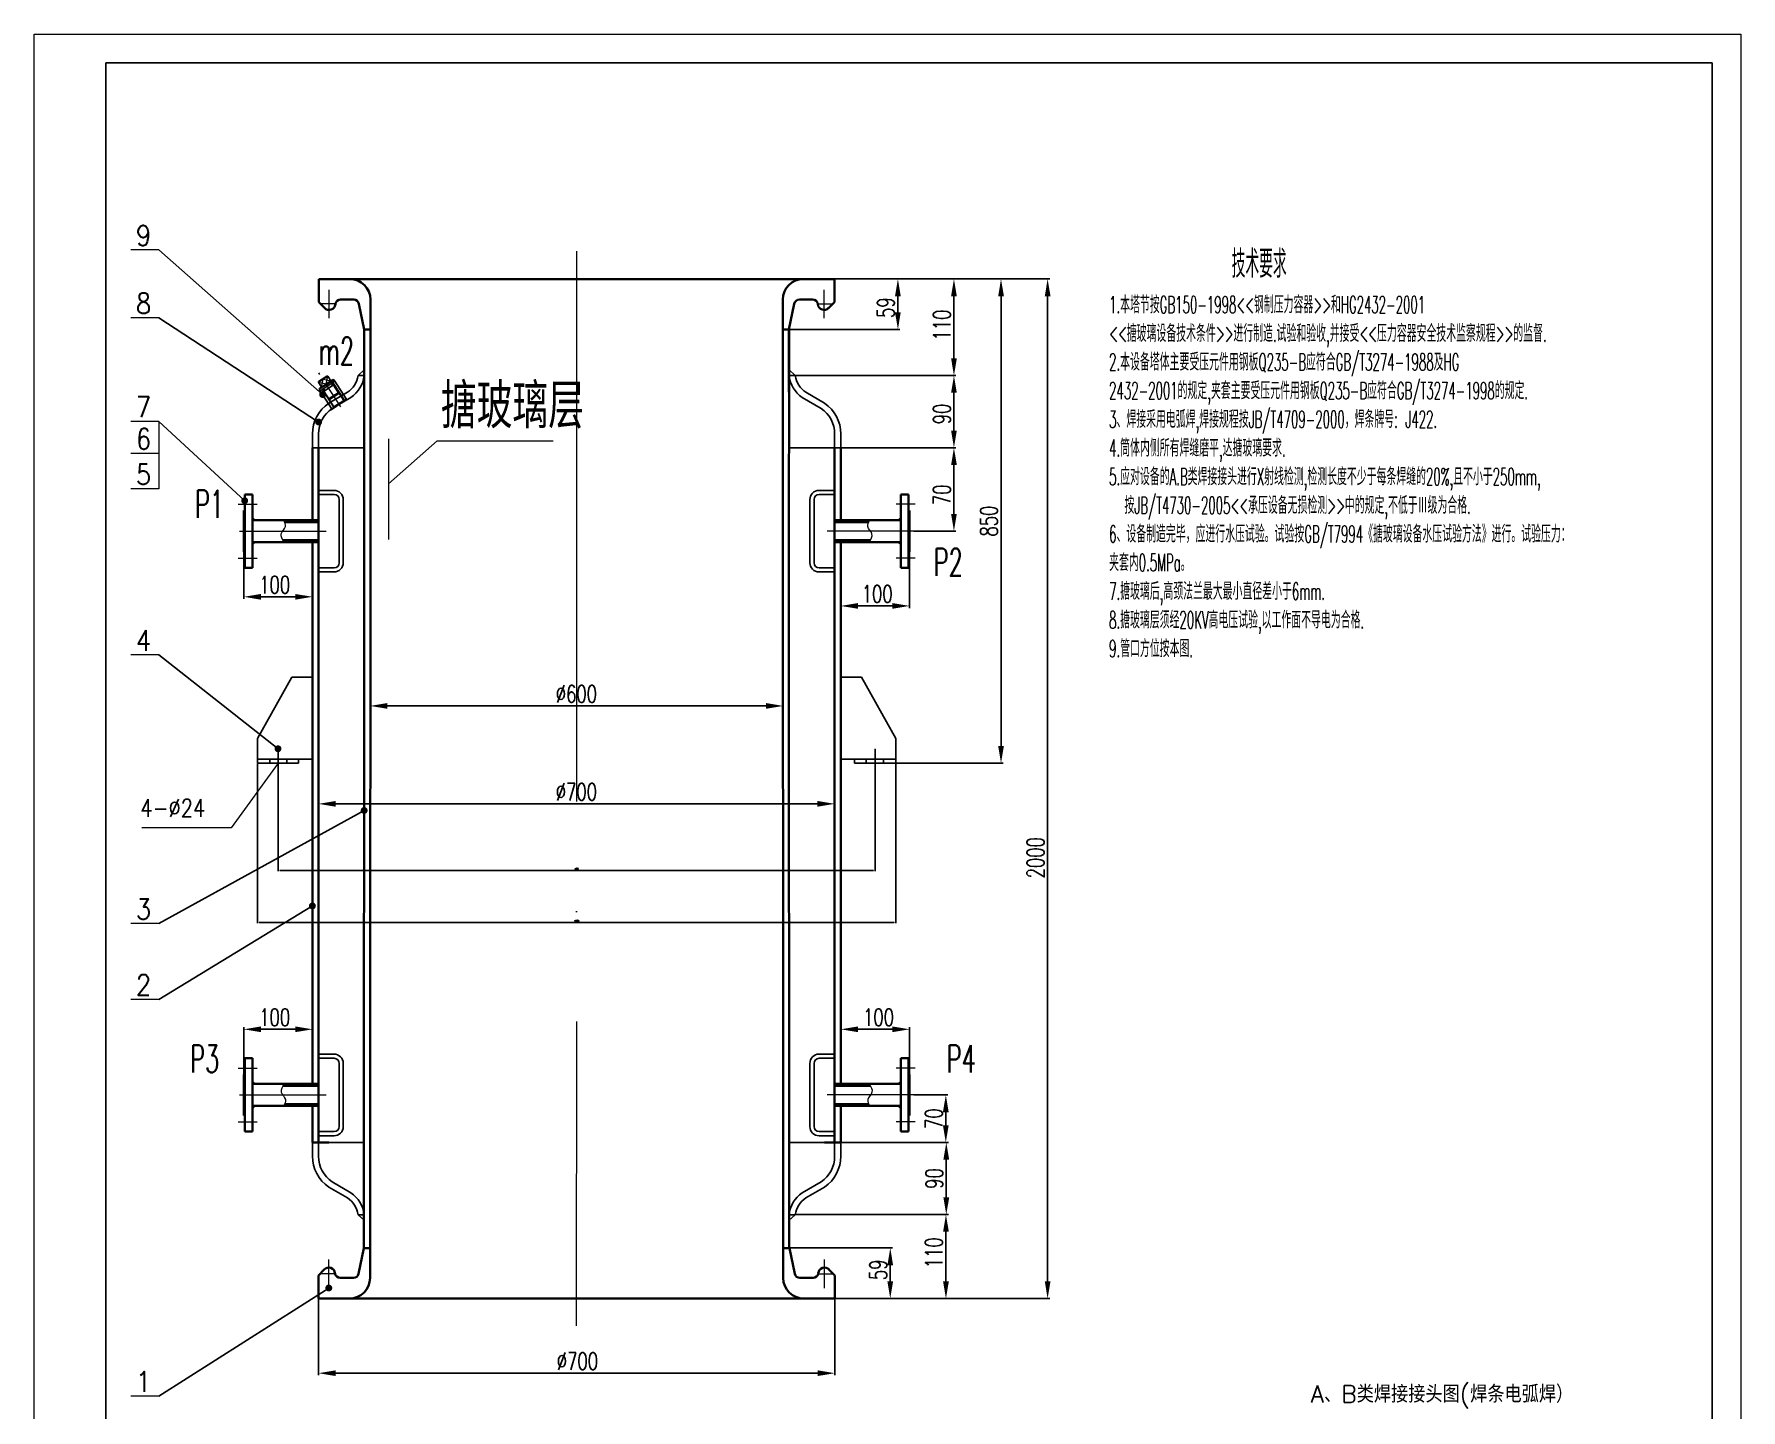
# Model space of a CAD drawing. Extents: x 11707 to 22622, y 3017 to 12806.
# Drawn here: x 12060 to 14543, y 8452 to 10452 of the extents above; entities that cross this region are included whole.
import ezdxf
from ezdxf.enums import TextEntityAlignment as Align

# ---------------------------------------------------------------- set-up
doc = ezdxf.new("R2010")
doc.units = 0
doc.header["$LTSCALE"] = 8
doc.linetypes.add('DASHDOT-S', pattern=[14, 10, -2, 0, -2])
for name, color, linetype, lineweight in [('cdr.dwg1', 4, 'Continuous', 35), ('cdr.dwg2', 2, 'Continuous', 13), ('cdr_dim', 7, 'Continuous', 13), ('cdr_dwg2', 2, 'Continuous', 9), ('cdr_dwg3', 1, 'DASHDOT-S', 13)]:
    doc.layers.add(name, color=color, linetype=linetype, lineweight=lineweight)
doc.layers.add('cdr_dwg1', color=4, linetype='Continuous')
doc.styles.add('HZ', font='txt', dxfattribs={"width": 0.5, "bigfont": 'hzfs'})
doc.styles.get("Standard").update_dxf_attribs({"font": 'txt', "width": 0.7, "bigfont": 'hztxt.shx'})
doc.dimstyles.new('ISO-25', dxfattribs={"dimtxt": 2.5, "dimasz": 2.5, "dimexe": 1.25, "dimexo": 0.625, "dimtad": 1, "dimtxsty": 'Standard', "dimcen": 2.5, "dimadec": 0, "dimazin": 0, "dimtfac": 1, "dimtmove": 0, "dimatfit": 3, "dimfxl": 1, "dimarcsym": 0})
doc.dimstyles.new('筒轴直径标注', dxfattribs={"dimtxt": 50, "dimasz": 40, "dimexe": 12.5, "dimexo": 0.625, "dimgap": 6.25, "dimtad": 1, "dimtxsty": 'HZ', "dimcen": 15, "dimadec": 0, "dimazin": 0, "dimtm": 1e-09, "dimtfac": 1, "dimtmove": 0, "dimatfit": 3, "dimfxl": 1, "dimarcsym": 0})

# ---------------------------------------------------------------- blocks, each defined once
blk = doc.blocks.new('*D320')
at = {"layer": 'cdr_dim', "color": 0, "lineweight": -2}
for p, q in [((13356.6, 8840.6), (13389.8, 8840.6)), ((13386.8, 8815.6), (13386.8, 8760.6)), ((13356.6, 8735.6), (13389.8, 8735.6))]:
    blk.add_line(p, q, dxfattribs=at)
at = {"layer": 'cdr_dim', "color": 0}
for points in [[(13382.6, 8815.6), (13391, 8815.6), (13386.8, 8840.6)], [(13382.6, 8760.6), (13391, 8760.6), (13386.8, 8735.6)]]:
    blk.add_solid(points, dxfattribs=at)
at = {"layer": 'Defpoints', "color": 0}
for p in [(13356.4, 8840.6), (13356.4, 8735.6), (13386.8, 8735.6)]:
    blk.add_point(p, dxfattribs=at)
at = {"layer": 'cdr_dim', "color": 0, "insert": (13369.3, 8788.1), "char_height": 25, "attachment_point": 5, "rotation": 90}
blk.add_mtext('90', dxfattribs=at)
blk = doc.blocks.new('*D423')
at = {"layer": 'cdr_dim', "color": 0, "lineweight": -2}
for p, q in [((13167.2, 8735.6), (13389.3, 8735.6)), ((13386.3, 8638.4), (13386.3, 8710.6)), ((13224.8, 8613.4), (13389.3, 8613.4))]:
    blk.add_line(p, q, dxfattribs=at)
at = {"layer": 'cdr_dim', "color": 0}
for points in [[(13382.1, 8710.6), (13390.5, 8710.6), (13386.3, 8735.6)], [(13382.1, 8638.4), (13390.5, 8638.4), (13386.3, 8613.4)]]:
    blk.add_solid(points, dxfattribs=at)
at = {"layer": 'Defpoints', "color": 0}
for p in [(13167, 8735.6), (13386.3, 8735.6), (13224.6, 8613.4)]:
    blk.add_point(p, dxfattribs=at)
at = {"layer": 'cdr_dim', "color": 0, "insert": (13368.8, 8680.1), "char_height": 25, "attachment_point": 5, "rotation": 90}
blk.add_mtext('110', dxfattribs=at)
blk = doc.blocks.new('*D428')
at = {"layer": 'cdr_dim', "color": 0, "lineweight": -2}
for p, q in [((12473.6, 9312.8), (12473.6, 9336)), ((13224.3, 9312.8), (13224.3, 9336)), ((12498.6, 9333), (13199.3, 9333))]:
    blk.add_line(p, q, dxfattribs=at)
at = {"layer": 'cdr_dim', "color": 0}
for points in [[(12498.6, 9337.2), (12498.6, 9328.8), (12473.6, 9333)], [(13199.3, 9337.2), (13199.3, 9328.8), (13224.3, 9333)]]:
    blk.add_solid(points, dxfattribs=at)
at = {"layer": 'Defpoints', "color": 0}
for p in [(12473.6, 9312.6), (13224.3, 9333), (13224.3, 9312.6)]:
    blk.add_point(p, dxfattribs=at)
at = {"layer": 'cdr_dim', "color": 0, "insert": (12848.7, 9350.5), "char_height": 25, "attachment_point": 5}
blk.add_mtext('%%c700', dxfattribs=at)
blk = doc.blocks.new('*D430')
at = {"layer": 'cdr_dim', "color": 0, "lineweight": -2}
for p, q in [((12548.7, 9387.6), (12548.7, 9478.4)), ((12573.7, 9475.4), (13124.3, 9475.4)), ((13149.3, 9387.9), (13149.3, 9478.4))]:
    blk.add_line(p, q, dxfattribs=at)
at = {"layer": 'cdr_dim', "color": 0}
for points in [[(12573.7, 9479.6), (12573.7, 9471.2), (12548.7, 9475.4)], [(13124.3, 9479.6), (13124.3, 9471.2), (13149.3, 9475.4)]]:
    blk.add_solid(points, dxfattribs=at)
at = {"layer": 'Defpoints', "color": 0}
for p in [(13149.3, 9475.4), (12548.7, 9387.4), (13149.3, 9387.7)]:
    blk.add_point(p, dxfattribs=at)
at = {"layer": 'cdr_dim', "color": 0, "insert": (12848.7, 9492.9), "char_height": 25, "attachment_point": 5}
blk.add_mtext('%%c600', dxfattribs=at)
blk = doc.blocks.new('*D321')
at = {"layer": 'cdr_dim', "color": 0, "lineweight": -2}
for p, q in [((12473.5, 8613.4), (12473.5, 8502)), ((13224.6, 8613.4), (13224.6, 8502)), ((12498.5, 8505), (13199.6, 8505))]:
    blk.add_line(p, q, dxfattribs=at)
at = {"layer": 'cdr_dim', "color": 0}
for points in [[(12498.5, 8509.2), (12498.5, 8500.9), (12473.5, 8505)], [(13199.6, 8509.2), (13199.6, 8500.9), (13224.6, 8505)]]:
    blk.add_solid(points, dxfattribs=at)
at = {"layer": 'Defpoints', "color": 0}
for p in [(12473.5, 8613.6), (13224.6, 8613.6), (13224.6, 8505)]:
    blk.add_point(p, dxfattribs=at)
at = {"layer": 'cdr_dim', "color": 0, "insert": (12850.2, 8522.5), "char_height": 25, "attachment_point": 5}
blk.add_mtext('%%c700', dxfattribs=at)
blk = doc.blocks.new('*D431')
at = {"layer": 'cdr_dim', "color": 0, "lineweight": -2}
for p, q in [((13158.8, 8687.1), (13308.3, 8687.1)), ((13305.3, 8638.6), (13305.3, 8662.1)), ((13299.2, 8613.6), (13308.3, 8613.6))]:
    blk.add_line(p, q, dxfattribs=at)
at = {"layer": 'cdr_dim', "color": 0}
for points in [[(13301.1, 8662.1), (13309.4, 8662.1), (13305.3, 8687.1)], [(13301.1, 8638.6), (13309.4, 8638.6), (13305.3, 8613.6)]]:
    blk.add_solid(points, dxfattribs=at)
at = {"layer": 'Defpoints', "color": 0}
for p in [(13158.6, 8687.1), (13305.3, 8687.1), (13299, 8613.6)]:
    blk.add_point(p, dxfattribs=at)
at = {"layer": 'cdr_dim', "color": 0, "insert": (13287.8, 8655.3), "char_height": 25, "attachment_point": 5, "rotation": 90}
blk.add_mtext('59', dxfattribs=at)
blk = doc.blocks.new('*D432')
at = {"layer": 'cdr_dim', "color": 0, "lineweight": -2}
for p, q in [((13378.2, 9850.8), (13400.9, 9850.8)), ((13397.9, 9825.8), (13397.9, 9754.6)), ((13339.8, 9729.6), (13400.9, 9729.6))]:
    blk.add_line(p, q, dxfattribs=at)
at = {"layer": 'cdr_dim', "color": 0}
for points in [[(13393.8, 9825.8), (13402.1, 9825.8), (13397.9, 9850.8)], [(13393.8, 9754.6), (13402.1, 9754.6), (13397.9, 9729.6)]]:
    blk.add_solid(points, dxfattribs=at)
at = {"layer": 'Defpoints', "color": 0}
for p in [(13378, 9850.8), (13339.6, 9729.6), (13397.9, 9729.6)]:
    blk.add_point(p, dxfattribs=at)
at = {"layer": 'cdr_dim', "color": 0, "insert": (13380.4, 9782.4), "char_height": 25, "attachment_point": 5, "rotation": 90}
blk.add_mtext('70', dxfattribs=at)
blk = doc.blocks.new('*D433')
at = {"layer": 'cdr_dim', "color": 0, "lineweight": -2}
for p, q in [((13233.5, 9955.8), (13400.9, 9955.8)), ((13397.9, 9875.8), (13397.9, 9930.8)), ((13233.5, 9850.8), (13400.9, 9850.8))]:
    blk.add_line(p, q, dxfattribs=at)
at = {"layer": 'cdr_dim', "color": 0}
for points in [[(13393.8, 9930.8), (13402.1, 9930.8), (13397.9, 9955.8)], [(13393.8, 9875.8), (13402.1, 9875.8), (13397.9, 9850.8)]]:
    blk.add_solid(points, dxfattribs=at)
at = {"layer": 'Defpoints', "color": 0}
for p in [(13233.3, 9955.8), (13397.9, 9955.8), (13233.3, 9850.8)]:
    blk.add_point(p, dxfattribs=at)
at = {"layer": 'cdr_dim', "color": 0, "insert": (13380.4, 9899.9), "char_height": 25, "attachment_point": 5, "rotation": 90}
blk.add_mtext('90', dxfattribs=at)
blk = doc.blocks.new('*D322')
at = {"layer": 'cdr_dim', "color": 0, "lineweight": -2}
for p, q in [((13362.6, 10096.3), (13400.9, 10096.3)), ((13397.9, 10071.3), (13397.9, 9980.8)), ((13167.2, 9955.8), (13400.9, 9955.8))]:
    blk.add_line(p, q, dxfattribs=at)
at = {"layer": 'cdr_dim', "color": 0}
for points in [[(13393.8, 10071.3), (13402.1, 10071.3), (13397.9, 10096.3)], [(13393.8, 9980.8), (13402.1, 9980.8), (13397.9, 9955.8)]]:
    blk.add_solid(points, dxfattribs=at)
at = {"layer": 'Defpoints', "color": 0}
for p in [(13362.4, 10096.3), (13167, 9955.8), (13397.9, 9955.8)]:
    blk.add_point(p, dxfattribs=at)
at = {"layer": 'cdr_dim', "color": 0, "insert": (13380.4, 10029.3), "char_height": 25, "attachment_point": 5, "rotation": 90}
blk.add_mtext('110', dxfattribs=at)
blk = doc.blocks.new('*D434')
at = {"layer": 'cdr_dim', "color": 0, "lineweight": -2}
for p, q in [((13224.1, 10096.3), (13319.4, 10096.3)), ((13316.4, 10071.3), (13316.4, 10047.8)), ((13158.1, 10022.8), (13319.4, 10022.8))]:
    blk.add_line(p, q, dxfattribs=at)
at = {"layer": 'cdr_dim', "color": 0}
for points in [[(13312.2, 10071.3), (13320.5, 10071.3), (13316.4, 10096.3)], [(13312.2, 10047.8), (13320.5, 10047.8), (13316.4, 10022.8)]]:
    blk.add_solid(points, dxfattribs=at)
at = {"layer": 'Defpoints', "color": 0}
for p in [(13223.9, 10096.3), (13157.9, 10022.8), (13316.4, 10022.8)]:
    blk.add_point(p, dxfattribs=at)
at = {"layer": 'cdr_dim', "color": 0, "insert": (13298.9, 10054.5), "char_height": 25, "attachment_point": 5, "rotation": 90}
blk.add_mtext('59', dxfattribs=at)
blk = doc.blocks.new('*D323')
at = {"layer": 'cdr_dim', "color": 0, "lineweight": -2}
for p, q in [((13339.8, 8909.6), (13389.1, 8909.6)), ((13386.1, 8865.6), (13386.1, 8884.6)), ((13233.5, 8840.6), (13389.1, 8840.6))]:
    blk.add_line(p, q, dxfattribs=at)
at = {"layer": 'cdr_dim', "color": 0}
for points in [[(13381.9, 8884.6), (13390.3, 8884.6), (13386.1, 8909.6)], [(13381.9, 8865.6), (13390.3, 8865.6), (13386.1, 8840.6)]]:
    blk.add_solid(points, dxfattribs=at)
at = {"layer": 'Defpoints', "color": 0}
for p in [(13339.6, 8909.6), (13386.1, 8909.6), (13233.3, 8840.6)]:
    blk.add_point(p, dxfattribs=at)
at = {"layer": 'cdr_dim', "color": 0, "insert": (13368.6, 8875.1), "char_height": 25, "attachment_point": 5, "rotation": 90}
blk.add_mtext('70', dxfattribs=at)
blk = doc.blocks.new('*D324')
at = {"layer": 'cdr_dim', "color": 0, "lineweight": -2}
for p, q in [((13233.3, 8944.3), (13233.3, 9008.1)), ((13308.3, 9005.1), (13258.3, 9005.1)), ((13333.3, 8939.7), (13333.3, 9008.1))]:
    blk.add_line(p, q, dxfattribs=at)
at = {"layer": 'cdr_dim', "color": 0}
for points in [[(13258.3, 9009.3), (13258.3, 9001), (13233.3, 9005.1)], [(13308.3, 9009.3), (13308.3, 9001), (13333.3, 9005.1)]]:
    blk.add_solid(points, dxfattribs=at)
at = {"layer": 'Defpoints', "color": 0}
for p in [(13233.3, 9005.1), (13233.3, 8944.1), (13333.3, 8939.5)]:
    blk.add_point(p, dxfattribs=at)
at = {"layer": 'cdr_dim', "color": 0, "insert": (13288.2, 9022.6), "char_height": 25, "attachment_point": 5}
blk.add_mtext('100', dxfattribs=at)
blk = doc.blocks.new('*D325')
at = {"layer": 'cdr_dim', "color": 0, "lineweight": -2}
for p, q in [((13233.3, 9694.9), (13233.3, 9617.8)), ((13333.3, 9699.5), (13333.3, 9617.8)), ((13308.3, 9620.8), (13258.3, 9620.8))]:
    blk.add_line(p, q, dxfattribs=at)
at = {"layer": 'cdr_dim', "color": 0}
for points in [[(13258.3, 9625), (13258.3, 9616.7), (13233.3, 9620.8)], [(13308.3, 9625), (13308.3, 9616.7), (13333.3, 9620.8)]]:
    blk.add_solid(points, dxfattribs=at)
at = {"layer": 'Defpoints', "color": 0}
for p in [(13233.3, 9695.1), (13333.3, 9699.7), (13233.3, 9620.8)]:
    blk.add_point(p, dxfattribs=at)
at = {"layer": 'cdr_dim', "color": 0, "insert": (13286.2, 9638.3), "char_height": 25, "attachment_point": 5}
blk.add_mtext('100', dxfattribs=at)
blk = doc.blocks.new('*D326')
at = {"layer": 'cdr_dim', "color": 0, "lineweight": -2}
for p, q in [((12364.7, 9699.5), (12364.7, 9631.1)), ((12464.7, 9694.9), (12464.7, 9631.1)), ((12389.7, 9634.1), (12439.7, 9634.1))]:
    blk.add_line(p, q, dxfattribs=at)
at = {"layer": 'cdr_dim', "color": 0}
for points in [[(12389.7, 9638.2), (12389.7, 9629.9), (12364.7, 9634.1)], [(12439.7, 9638.2), (12439.7, 9629.9), (12464.7, 9634.1)]]:
    blk.add_solid(points, dxfattribs=at)
at = {"layer": 'Defpoints', "color": 0}
for p in [(12364.7, 9699.7), (12464.7, 9695.1), (12464.7, 9634.1)]:
    blk.add_point(p, dxfattribs=at)
at = {"layer": 'cdr_dim', "color": 0, "insert": (12409.8, 9651.6), "char_height": 25, "attachment_point": 5}
blk.add_mtext('100', dxfattribs=at)
blk = doc.blocks.new('*D327')
at = {"layer": 'cdr_dim', "color": 0, "lineweight": -2}
for p, q in [((12364.7, 8939.7), (12364.7, 9008.1)), ((12389.7, 9005.1), (12439.7, 9005.1)), ((12464.7, 8944.3), (12464.7, 9008.1))]:
    blk.add_line(p, q, dxfattribs=at)
at = {"layer": 'cdr_dim', "color": 0}
for points in [[(12389.7, 9009.3), (12389.7, 9001), (12364.7, 9005.1)], [(12439.7, 9009.3), (12439.7, 9001), (12464.7, 9005.1)]]:
    blk.add_solid(points, dxfattribs=at)
at = {"layer": 'Defpoints', "color": 0}
for p in [(12464.7, 9005.1), (12364.7, 8939.5), (12464.7, 8944.1)]:
    blk.add_point(p, dxfattribs=at)
at = {"layer": 'cdr_dim', "color": 0, "insert": (12409.8, 9022.6), "char_height": 25, "attachment_point": 5}
blk.add_mtext('100', dxfattribs=at)
blk = doc.blocks.new('*D328')
at = {"layer": 'cdr_dim', "color": 0, "lineweight": -2}
for p, q in [((13224.1, 10096.3), (13537.2, 10096.3)), ((13534.2, 10071.3), (13534.2, 8638.4)), ((13224.8, 8613.4), (13537.2, 8613.4))]:
    blk.add_line(p, q, dxfattribs=at)
at = {"layer": 'cdr_dim', "color": 0}
for points in [[(13530.1, 10071.3), (13538.4, 10071.3), (13534.2, 10096.3)], [(13530.1, 8638.4), (13538.4, 8638.4), (13534.2, 8613.4)]]:
    blk.add_solid(points, dxfattribs=at)
at = {"layer": 'Defpoints', "color": 0}
for p in [(13223.9, 10096.3), (13224.6, 8613.4), (13534.2, 8613.4)]:
    blk.add_point(p, dxfattribs=at)
at = {"layer": 'cdr_dim', "color": 0, "insert": (13516.7, 9254.6), "char_height": 25, "attachment_point": 5, "rotation": 90}
blk.add_mtext('2000', dxfattribs=at)
blk = doc.blocks.new('*D435')
at = {"layer": 'cdr_dim', "color": 0, "lineweight": -2}
for p, q in [((13463.6, 10096.3), (13469.4, 10096.3)), ((13466.4, 10071.3), (13466.4, 9417.1)), ((13313.5, 9392.1), (13469.4, 9392.1))]:
    blk.add_line(p, q, dxfattribs=at)
at = {"layer": 'cdr_dim', "color": 0}
for points in [[(13462.3, 10071.3), (13470.6, 10071.3), (13466.4, 10096.3)], [(13462.3, 9417.1), (13470.6, 9417.1), (13466.4, 9392.1)]]:
    blk.add_solid(points, dxfattribs=at)
at = {"layer": 'Defpoints', "color": 0}
for p in [(13463.4, 10096.3), (13313.3, 9392.1), (13466.4, 9392.1)]:
    blk.add_point(p, dxfattribs=at)
at = {"layer": 'cdr_dim', "color": 0, "insert": (13448.9, 9744.2), "char_height": 25, "attachment_point": 5, "rotation": 90}
blk.add_mtext('850', dxfattribs=at)
blk = doc.blocks.new('*D381')
at = {"layer": 'cdr_dim', "color": 0, "lineweight": -2}
for p, q in [((12414.7, 9412.5), (12414.7, 9234.9)), ((13283.5, 9412.5), (13283.5, 9234.9)), ((12417.2, 9236.1), (13281, 9236.1))]:
    blk.add_line(p, q, dxfattribs=at)
at = {"layer": 'cdr_dim', "color": 0}
for points in [[(12417.2, 9236.5), (12417.2, 9235.7), (12414.7, 9236.1)], [(13281, 9236.5), (13281, 9235.7), (13283.5, 9236.1)]]:
    blk.add_solid(points, dxfattribs=at)
at = {"layer": 'Defpoints', "color": 0}
for p in [(12414.7, 9413.1), (13283.5, 9413.1), (13283.5, 9236.1)]:
    blk.add_point(p, dxfattribs=at)
at = {"layer": 'cdr_dim', "color": 0, "insert": (12849.1, 9238), "char_height": 2.5, "attachment_point": 5}
blk.add_mtext('980', dxfattribs=at)
blk = doc.blocks.new('*D382')
at = {"layer": 'cdr_dim', "color": 0, "lineweight": -2}
for p, q in [((12384.6, 9391.4), (12384.6, 9159.3)), ((13313.5, 9391.4), (13313.5, 9159.3)), ((12387.1, 9160.5), (13311, 9160.5))]:
    blk.add_line(p, q, dxfattribs=at)
at = {"layer": 'cdr_dim', "color": 0}
for points in [[(12387.1, 9160.9), (12387.1, 9160.1), (12384.6, 9160.5)], [(13311, 9160.9), (13311, 9160.1), (13313.5, 9160.5)]]:
    blk.add_solid(points, dxfattribs=at)
at = {"layer": 'Defpoints', "color": 0}
for p in [(12384.6, 9392.1), (13313.5, 9392.1), (13313.5, 9160.5)]:
    blk.add_point(p, dxfattribs=at)
at = {"layer": 'cdr_dim', "color": 0, "insert": (12849.1, 9162.4), "char_height": 2.5, "attachment_point": 5}
blk.add_mtext('1060', dxfattribs=at)

msp = doc.modelspace()

# ---------------------------------------------------------------- linework, layer by layer
at = {"layer": 'cdr.dwg1'}
for p, q in [((13223.927, 10096.262), (12473.92, 10096.262)), ((12473.998, 10096.262), (12473.998, 10062.532)), ((12474.025, 10096.262), (13224.032, 10096.262)), ((13223.954, 10096.262), (13223.954, 10062.532)), ((12473.998, 10062.532), (12482.978, 10053.552)), ((12524.935, 10066.262), (12505.117, 10066.262)), ((12540.041, 10022.788), (12532.279, 10060.283)), ((12549.028, 10066.262), (12549.028, 10022.788)), ((13148.924, 10066.262), (13148.924, 10022.788)), ((13157.911, 10022.788), (13165.673, 10060.283)), ((13173.017, 10066.262), (13192.836, 10066.262)), ((13223.954, 10062.532), (13214.974, 10053.552)), ((12540.028, 10022.788), (12549.028, 10022.788)), ((12540.041, 9968.952), (12540.041, 10022.788)), ((12540.041, 9662.08), (12540.041, 10022.788)), ((12549.028, 10022.788), (12548.43, 8687.051)), ((13157.924, 10022.788), (13148.924, 10022.788)), ((13149.028, 10022.788), (13149.595, 8687.051)), ((13157.911, 9931.65), (13157.911, 10022.788)), ((13157.911, 9662.08), (13158.124, 10022.788)), ((12464.632, 9850.83), (12464.629, 9779.83)), ((12473.632, 9779.83), (12473.632, 9850.83)), ((13224.32, 9779.83), (13224.32, 9850.83)), ((13233.32, 9850.83), (13233.323, 9779.83)), ((12377.494, 9782.889), (12366.116, 9782.889)), ((12366.116, 9782.889), (12366.116, 9764.755)), ((12377.494, 9729.555), (12377.494, 9782.889)), ((12464.622, 9745.555), (12464.622, 9798.649)), ((12473.632, 9798.649), (12473.632, 9477.649)), ((13224.32, 9798.649), (13224.32, 9477.649)), ((13233.33, 9745.555), (13233.33, 9798.649)), ((13320.458, 9782.889), (13331.836, 9782.889)), ((13320.458, 9729.555), (13320.458, 9782.889)), ((13331.836, 9782.889), (13331.836, 9764.755)), ((12366.116, 9759.422), (12364.694, 9759.422)), ((12364.694, 9759.422), (12364.694, 9729.555)), ((12366.116, 9768.666), (12366.116, 9729.555)), ((13331.836, 9768.666), (13331.836, 9729.555)), ((13331.836, 9759.422), (13333.258, 9759.422)), ((13333.258, 9759.422), (13333.258, 9729.555)), ((12377.494, 9748.558), (12380.494, 9745.555)), ((12377.494, 9745.555), (12473.632, 9745.555)), ((12473.632, 9742.711), (12424.201, 9742.711)), ((13320.458, 9745.555), (13224.32, 9745.555)), ((13224.32, 9742.711), (13273.751, 9742.711)), ((13320.458, 9748.558), (13317.458, 9745.555)), ((12364.694, 9699.689), (12364.694, 9729.555)), ((12366.116, 9676.222), (12366.116, 9729.555)), ((12377.494, 9729.555), (12377.494, 9676.222)), ((12377.494, 9710.553), (12380.494, 9713.555)), ((12473.632, 9713.555), (12377.494, 9713.555)), ((12421.609, 9716.4), (12473.632, 9716.4)), ((12464.625, 9477.649), (12464.623, 9713.555)), ((13276.343, 9716.4), (13224.32, 9716.4)), ((13224.32, 9713.555), (13320.458, 9713.555)), ((13233.327, 9477.649), (13233.329, 9713.555)), ((13320.458, 9710.553), (13317.458, 9713.555)), ((13320.458, 9729.555), (13320.458, 9676.222)), ((13331.836, 9676.222), (13331.836, 9729.555)), ((13333.258, 9699.689), (13333.258, 9729.555)), ((12366.116, 9699.689), (12364.694, 9699.689)), ((12366.116, 9690.444), (12366.116, 9699.689)), ((13331.836, 9699.689), (13333.258, 9699.689)), ((13331.836, 9690.444), (13331.836, 9699.689)), ((12377.494, 9676.222), (12366.116, 9676.222)), ((12539.612, 8687.051), (12540.041, 9662.08)), ((13158.376, 8687.051), (13157.911, 9662.08)), ((13320.458, 9676.222), (13331.836, 9676.222)), ((12464.625, 9477.649), (12464.623, 8925.648)), ((12473.632, 8840.555), (12473.632, 9477.649)), ((13224.32, 8840.555), (13224.32, 9477.649)), ((13233.327, 9477.649), (13233.329, 8925.648)), ((12366.116, 8939.515), (12364.694, 8939.515)), ((12364.694, 8939.515), (12364.694, 8909.648)), ((12377.494, 8962.981), (12366.116, 8962.981)), ((12366.116, 8962.981), (12366.116, 8909.648)), ((12366.116, 8948.759), (12366.116, 8939.515)), ((12377.494, 8909.648), (12377.494, 8962.981)), ((13320.458, 8962.981), (13331.836, 8962.981)), ((13320.458, 8909.648), (13320.458, 8962.981)), ((13331.836, 8962.981), (13331.836, 8909.648)), ((13331.836, 8948.759), (13331.836, 8939.515)), ((13331.836, 8939.515), (13333.258, 8939.515)), ((13333.258, 8939.515), (13333.258, 8909.648)), ((12377.494, 8928.65), (12380.494, 8925.648)), ((12473.632, 8925.648), (12377.494, 8925.648)), ((12421.609, 8922.804), (12473.632, 8922.804)), ((13224.32, 8925.648), (13320.458, 8925.648)), ((13276.343, 8922.804), (13224.32, 8922.804)), ((13320.458, 8928.65), (13317.458, 8925.648)), ((12364.694, 8879.781), (12364.694, 8909.648)), ((12366.116, 8870.537), (12366.116, 8909.648)), ((12377.494, 8909.648), (12377.494, 8856.315)), ((12377.494, 8893.648), (12473.632, 8893.648)), ((12377.494, 8890.646), (12380.494, 8893.648)), ((12473.632, 8896.493), (12424.201, 8896.493)), ((12464.622, 8893.648), (12464.622, 8840.555)), ((13224.32, 8896.493), (13273.751, 8896.493)), ((13320.458, 8893.648), (13224.32, 8893.648)), ((13233.33, 8893.648), (13233.33, 8840.555)), ((13320.458, 8890.646), (13317.458, 8893.648)), ((13320.458, 8909.648), (13320.458, 8856.315)), ((13331.836, 8870.537), (13331.836, 8909.648)), ((13333.258, 8879.781), (13333.258, 8909.648)), ((12366.116, 8879.781), (12364.694, 8879.781)), ((12366.116, 8856.315), (12366.116, 8874.448)), ((13331.836, 8879.781), (13333.258, 8879.781)), ((13331.836, 8856.315), (13331.836, 8874.448)), ((12377.494, 8856.315), (12366.116, 8856.315)), ((12464.622, 8840.555), (12488.489, 8840.555)), ((13233.33, 8840.555), (13209.463, 8840.555)), ((13320.458, 8856.315), (13331.836, 8856.315)), ((12539.515, 8687.051), (12539.544, 8728.241)), ((12539.515, 8687.051), (12531.753, 8649.556)), ((12539.502, 8687.051), (12548.502, 8687.051)), ((12548.502, 8643.577), (12548.502, 8687.051)), ((13149.595, 8643.577), (13149.595, 8687.051)), ((13158.595, 8687.051), (13149.595, 8687.051)), ((13158.582, 8687.051), (13166.344, 8649.556)), ((12473.472, 8647.307), (12482.452, 8656.287)), ((12473.472, 8613.577), (12473.472, 8647.307)), ((12524.408, 8643.577), (12504.59, 8643.577)), ((13173.688, 8643.577), (13193.506, 8643.577)), ((13224.625, 8647.307), (13215.645, 8656.287)), ((13224.625, 8613.577), (13224.625, 8647.307)), ((12473.498, 8613.577), (13223.506, 8613.577)), ((13224.598, 8613.577), (12474.591, 8613.577))]:
    msp.add_line(p, q, dxfattribs=at)
for centre, radius, start, end in [((12519.028, 10066.262), 30, 0, 90), ((13178.924, 10066.262), 30, 90, 180), ((12489.025, 10060.219), 9, 222.206041, 355.542572), ((12505.46, 10058.77), 7.5, 87.37652, 175.658473), ((12524.935, 10058.762), 7.5, 11.696215, 90), ((13173.017, 10058.762), 7.5, 90, 168.303785), ((13192.492, 10058.77), 7.5, 4.341527, 92.62348), ((13208.927, 10060.219), 9, 184.457428, 317.793959), ((12488.498, 8649.62), 9, 4.457428, 137.793959), ((12504.933, 8651.069), 7.5, 184.341527, 272.62348), ((12518.502, 8643.577), 30, 270, 0), ((12524.408, 8651.077), 7.5, 270, 348.303785), ((13179.595, 8643.577), 30, 180, 270), ((13173.688, 8651.077), 7.5, 191.696215, 270), ((13193.163, 8651.069), 7.5, 267.37652, 355.658473), ((13209.598, 8649.62), 9, 42.206041, 175.542572)]:
    msp.add_arc(centre, radius, start, end, dxfattribs=at)
at = {"layer": 'cdr.dwg2'}
for p, q in [((12575.252, 9863.807), (12575.252, 9717.42)), ((12575.252, 9798.295), (12646.173, 9860.727)), ((12646.173, 9860.727), (12815.031, 9860.727))]:
    msp.add_line(p, q, dxfattribs=at)
at = {"layer": 'cdr_dim'}
for p, q in [((12241.133, 10138.576), (12200.266, 10138.576)), ((12241.133, 10039.881), (12200.266, 10039.881)), ((12473.344, 9945.998), (12484.549, 9943.616)), ((12477.755, 9939.204), (12480.137, 9950.409)), ((12478.584, 9935.45), (12495.74, 9909.032)), ((12480.137, 9950.409), (12491.342, 9948.028)), ((12489.519, 9921.089), (12481.677, 9933.166)), ((12484.549, 9943.616), (12486.93, 9954.821)), ((12494.435, 9945.744), (12511.591, 9919.325)), ((12503.106, 9929.912), (12495.263, 9941.989)), ((12241.133, 9889.224), (12200.266, 9889.224)), ((12241.133, 9889.224), (12241.133, 9791.204)), ((12241.133, 9842.689), (12200.266, 9842.689)), ((12241.133, 9791.204), (12200.266, 9791.204)), ((12241.133, 9549.708), (12200.266, 9549.708)), ((12414.625, 9392.051), (12346.464, 9298.281)), ((12346.464, 9298.281), (12216.685, 9298.281)), ((12241.133, 9158.765), (12200.266, 9158.765)), ((12241.133, 9048.627), (12200.266, 9048.627)), ((12241.133, 8471.684), (12200.266, 8471.684))]:
    msp.add_line(p, q, dxfattribs=at)
at = {"layer": 'cdr_dim', "linetype": 'Continuous'}
msp.add_lwpolyline([(12059.802, 6941.15), (12059.802, 10452.35), (14542.722, 10452.35), (14542.722, 6941.15)], close=True, dxfattribs=at)
at = {"layer": 'cdr_dim'}
for points in [[(12423.279, 9713.555), (12419.328, 9725.708), (12425.383, 9736.196), (12422.856, 9745.555)], [(13274.673, 9713.555), (13278.624, 9725.708), (13272.569, 9736.196), (13275.096, 9745.555)], [(12423.279, 8925.648), (12419.328, 8913.495), (12425.383, 8903.007), (12422.856, 8893.648)], [(13274.673, 8925.648), (13278.624, 8913.495), (13272.569, 8903.007), (13275.096, 8893.648)]]:
    msp.add_spline(points, degree=3, dxfattribs=at)
at = {"layer": 'cdr_dwg1'}
for p, q in [((12530.955, 9955.83), (12540.382, 9964.491)), ((13166.997, 9955.83), (13157.57, 9964.491)), ((12473.344, 9945.998), (12486.93, 9954.821)), ((12473.344, 9945.998), (12473.608, 9947.243)), ((12477.755, 9939.204), (12473.344, 9945.998)), ((12473.608, 9947.243), (12485.685, 9955.085)), ((12474.471, 9935.999), (12495.606, 9949.724)), ((12474.471, 9935.999), (12474.736, 9937.244)), ((12475.942, 9933.734), (12474.471, 9935.999)), ((12474.736, 9937.244), (12494.361, 9949.988)), ((12475.942, 9933.734), (12497.076, 9947.459)), ((12497.076, 9947.459), (12475.942, 9933.734)), ((12475.942, 9933.734), (12492.608, 9908.071)), ((12479.339, 9935.94), (12496.005, 9910.277)), ((12480.544, 9932.431), (12496.395, 9942.724)), ((12482.319, 9934.656), (12481.338, 9936.166)), ((12486.93, 9954.821), (12485.685, 9955.085)), ((12491.342, 9948.028), (12486.93, 9954.821)), ((12487.652, 9921.486), (12503.503, 9931.78)), ((12493.641, 9942.009), (12492.66, 9943.518)), ((12493.68, 9945.253), (12510.346, 9919.59)), ((12495.606, 9949.724), (12494.361, 9949.988)), ((12497.076, 9947.459), (12495.606, 9949.724)), ((12497.076, 9947.459), (12513.742, 9921.796)), ((12503.106, 9929.912), (12503.503, 9931.78)), ((12530.955, 9955.83), (12540.041, 9955.83)), ((13166.997, 9955.83), (13157.911, 9955.83)), ((12515.593, 9931.563), (12488.314, 9915.6)), ((12489.519, 9921.089), (12503.106, 9929.912)), ((12515.43, 9922.16), (12491.901, 9906.197)), ((12492.608, 9908.071), (12493.853, 9907.806)), ((12520.646, 9924.116), (12493.367, 9908.152)), ((12510.459, 9918.59), (12493.853, 9907.806)), ((12496.005, 9910.277), (12495.74, 9909.032)), ((12510.346, 9919.59), (12496.005, 9910.277)), ((12510.346, 9919.59), (12511.591, 9919.325)), ((12513.478, 9920.551), (12510.459, 9918.59)), ((12513.742, 9921.796), (12513.478, 9920.551)), ((13177.306, 9924.116), (13204.585, 9908.152)), ((13182.359, 9931.563), (13209.638, 9915.6)), ((12464.632, 9870.914), (12464.632, 9850.83)), ((12473.632, 9870.914), (12473.632, 9850.83)), ((13224.32, 9870.914), (13224.32, 9850.83)), ((13233.32, 9870.914), (13233.32, 9850.83)), ((12540.383, 9850.831), (12464.632, 9850.83)), ((13157.569, 9850.831), (13233.32, 9850.83)), ((12464.632, 9818.732), (12464.632, 9798.649)), ((12473.632, 9818.732), (12473.632, 9798.649)), ((13224.32, 9818.732), (13224.32, 9798.649)), ((13233.32, 9818.732), (13233.32, 9798.649)), ((12496.082, 9788.913), (12472.932, 9788.913)), ((12496.082, 9782.913), (12472.932, 9782.913)), ((13201.87, 9788.913), (13225.02, 9788.913)), ((13201.87, 9782.913), (13225.02, 9782.913)), ((12503.582, 9683.698), (12503.582, 9775.413)), ((12509.582, 9683.698), (12509.582, 9775.413)), ((13188.371, 9683.698), (13188.371, 9775.413)), ((13194.371, 9683.698), (13194.371, 9775.413)), ((12472.932, 9676.198), (12496.082, 9676.198)), ((12472.932, 9670.198), (12496.082, 9670.198)), ((13225.02, 9676.198), (13201.871, 9676.198)), ((13225.02, 9670.198), (13201.871, 9670.198)), ((12384.625, 9428.051), (12434.624, 9517.145)), ((12464.624, 9517.145), (12434.624, 9517.145)), ((13233.328, 9517.145), (13263.328, 9517.145)), ((13313.327, 9428.051), (13263.328, 9517.145)), ((12384.625, 9392.051), (12384.625, 9428.051)), ((13313.327, 9392.051), (13313.327, 9428.051)), ((12384.625, 9398.051), (12464.625, 9398.051)), ((12384.625, 9392.051), (12444.625, 9392.051)), ((12402.61, 9398.051), (12402.617, 9392.077)), ((12427.61, 9398.082), (12427.617, 9392.107)), ((12444.625, 9392.051), (12444.625, 9398.051)), ((13313.327, 9398.051), (13233.327, 9398.051)), ((13253.327, 9392.051), (13253.327, 9398.051)), ((13313.327, 9392.051), (13253.327, 9392.051)), ((13270.342, 9398.082), (13270.335, 9392.107)), ((13295.342, 9398.051), (13295.335, 9392.077)), ((12472.932, 8969.005), (12496.082, 8969.005)), ((13225.02, 8969.005), (13201.871, 8969.005)), ((12472.932, 8963.005), (12496.082, 8963.005)), ((12503.582, 8955.505), (12503.582, 8863.791)), ((12509.582, 8955.505), (12509.582, 8863.791)), ((13188.371, 8955.505), (13188.371, 8863.791)), ((13194.371, 8955.505), (13194.371, 8863.791)), ((13225.02, 8963.005), (13201.871, 8963.005)), ((12464.632, 8820.471), (12464.632, 8840.555)), ((12540.383, 8840.554), (12464.632, 8840.555)), ((12496.082, 8856.291), (12472.932, 8856.291)), ((12496.082, 8850.291), (12472.932, 8850.291)), ((12473.632, 8820.471), (12473.632, 8840.555)), ((13157.569, 8840.554), (13233.32, 8840.555)), ((13201.87, 8856.291), (13225.02, 8856.291)), ((13201.87, 8850.291), (13225.02, 8850.291)), ((13224.32, 8820.471), (13224.32, 8840.555)), ((13233.32, 8820.471), (13233.32, 8840.555)), ((12515.593, 8759.822), (12488.314, 8775.785)), ((12520.646, 8767.27), (12493.367, 8783.233)), ((13177.306, 8767.27), (13204.585, 8783.233)), ((13182.359, 8759.822), (13209.638, 8775.785)), ((12530.955, 8735.555), (12540.041, 8735.555)), ((12530.955, 8735.555), (12540.382, 8726.895)), ((13166.997, 8735.555), (13157.57, 8726.895)), ((13166.997, 8735.555), (13157.911, 8735.555))]:
    msp.add_line(p, q, dxfattribs=at)
at = {"layer": 'cdr_dwg1', "linetype": 'Continuous'}
msp.add_lwpolyline([(12164.302, 6982.95), (12164.302, 10410.55), (14500.922, 10410.55), (14500.922, 6982.95)], close=True, dxfattribs=at)
at = {"layer": 'cdr_dwg1'}
for centre, radius, start, end in [((12480.584, 9935.675), 0.9, 33, 123), ((12481.564, 9934.166), 0.9, 303, 33), ((12493.415, 9944.008), 0.9, 123, 213), ((12494.396, 9942.499), 0.9, 213, 303), ((12495.382, 9961.354), 36, 304.154898, 351.17388), ((12495.382, 9961.354), 45, 304.154898, 352.949214), ((13202.57, 9961.354), 45, 187.050786, 235.845102), ((13202.57, 9961.354), 36, 188.82612, 235.845102), ((12518.632, 9870.914), 54, 124.154898, 180), ((12518.632, 9870.914), 45, 124.154898, 180), ((13179.32, 9870.914), 45, 0, 55.845102), ((13179.32, 9870.914), 54, 0, 55.845102), ((12496.082, 9775.413), 13.5, 0, 89.999257), ((12496.082, 9775.413), 7.5, 0, 89.999257), ((13201.871, 9775.413), 13.5, 90.000743, 180), ((13201.871, 9775.413), 7.5, 90.000743, 180), ((12496.082, 9683.698), 13.5, 270, 0), ((12496.082, 9683.698), 7.5, 270, 0), ((13201.871, 9683.698), 13.5, 180, 270), ((13201.871, 9683.698), 7.5, 180, 270), ((12496.082, 8955.505), 13.5, 0, 90), ((13201.871, 8955.505), 13.5, 90, 180), ((12496.082, 8955.505), 7.5, 0, 90), ((13201.871, 8955.505), 7.5, 90, 180), ((12496.082, 8863.791), 7.5, 270.000743, 0), ((12496.082, 8863.791), 13.5, 270.000743, 0), ((13201.871, 8863.791), 13.5, 180, 269.999257), ((13201.871, 8863.791), 7.5, 180, 269.999257), ((12518.632, 8820.471), 54, 180, 235.845102), ((12518.632, 8820.471), 45, 180, 235.845102), ((13179.32, 8820.471), 45, 304.154898, 0), ((13179.32, 8820.471), 54, 304.154898, 0), ((12495.382, 8730.031), 45, 7.050786, 55.845102), ((13202.57, 8730.031), 45, 124.154898, 172.949214), ((12495.382, 8730.031), 36, 8.82612, 55.845102), ((13202.57, 8730.031), 36, 124.154898, 171.17388)]:
    msp.add_arc(centre, radius, start, end, dxfattribs=at)
at = {"layer": 'cdr_dwg3', "ltscale": 10}
msp.add_line((12848.884, 10136.649), (12848.468, 8573.727), dxfattribs=at)
at = {"layer": 'cdr_dwg3'}
for p, q in [((12489.025, 10039.16), (12489.025, 10080.72)), ((13208.927, 10039.16), (13208.927, 10080.72)), ((12499.665, 10060.181), (12475.859, 10060.181)), ((13198.287, 10060.181), (13222.094, 10060.181)), ((12414.617, 9372.197), (12414.58, 9413.104)), ((13283.335, 9372.197), (13283.372, 9413.104)), ((12488.498, 8628.903), (12488.498, 8670.463)), ((13209.598, 8628.903), (13209.598, 8670.463)), ((12499.139, 8649.657), (12475.332, 8649.657)), ((13198.958, 8649.657), (13222.765, 8649.657))]:
    msp.add_line(p, q, dxfattribs=at)
at = {"layer": 'cdr_dwg3', "ltscale": 0.5}
msp.add_line((12506.165, 9910.33), (12474.186, 9959.573), dxfattribs=at)
at = {"layer": 'cdr_dwg3', "ltscale": 3}
for p, q in [((12356.499, 9768.666), (12384.155, 9768.666)), ((13341.454, 9768.666), (13313.797, 9768.666)), ((12358.364, 9729.555), (12484.484, 9729.555)), ((13339.588, 9729.555), (13213.469, 9729.555)), ((12356.499, 9690.444), (12384.155, 9690.444)), ((13341.454, 9690.444), (13313.797, 9690.444)), ((12356.499, 8948.759), (12384.155, 8948.759)), ((13341.454, 8948.759), (13313.797, 8948.759)), ((12358.364, 8909.648), (12484.484, 8909.648)), ((13339.588, 8909.648), (13213.469, 8909.648)), ((12356.499, 8870.537), (12384.155, 8870.537)), ((13341.454, 8870.537), (13313.797, 8870.537))]:
    msp.add_line(p, q, dxfattribs=at)

# ---------------------------------------------------------------- texts
at = {"layer": 'cdr.dwg2', "style": 'HZ', "width": 0.8}
msp.add_text('搪玻璃层', height=65, dxfattribs=at).set_placement((12651.678, 9879.013))
at = {"layer": 'cdr_dim', "style": 'HZ'}
for s, height, width, p in [('9', 30, 0.85, (12208.082, 10144.577)), ('8', 30, 0.85, (12208.082, 10045.882)), ('m2', 40, 0.6, (12473.682, 9971.659)), ('7', 30, 0.85, (12208.082, 9895.225)), ('6', 30, 0.85, (12208.082, 9848.69)), ('5', 30, 0.85, (12208.082, 9797.204)), ('P1', 40, 0.6, (12293.874, 9749.002)), ('P2', 40, 0.6, (13368.638, 9664.436)), ('4', 30, 0.85, (12208.082, 9555.709)), ('4-%%c24', 26, 0.8, (12214.29, 9313.932)), ('3', 30, 0.85, (12208.082, 9164.765)), ('2', 30, 0.85, (12208.082, 9054.628)), ('P3', 40, 0.6, (12286.841, 8942.126)), ('P4', 40, 0.6, (13387.497, 8942.126)), ('1', 30, 0.85, (12208.082, 8477.685))]:
    msp.add_text(s, height=height, dxfattribs=dict(at, width=width)).set_placement(p)
at = {"layer": 'cdr_dwg2', "style": 'HZ'}
msp.add_text('A、B类焊接接头图(焊条电弧焊）', height=25, dxfattribs=at).set_placement((13917.054, 8474.672), align=Align.MIDDLE_LEFT)
at = {"layer": 'cdr_dwg2', "insert": (13623.686, 10138.106), "char_height": 25, "width": 1029.77778, "attachment_point": 1, "style": 'HZ'}
msp.add_mtext('           {\\H1.458x;  \\H1.429x; \\H0.7679x;技术要求}\\P1.本塔节按GB150-1998<<钢制压力容器>>和HG2432-2001\\P<<搪玻璃设备技术条件>>进行制造.试验和验收,并接受<<压力容器安全技术监察规程>>的监督.\\P2.本设备塔体主要受压元件用钢板Q235-B应符合GB/T3274-1988及HG\\P2432-2001的规定,夹套主要受压元件用钢板Q235-B应符合GB/T3274-1998的规定.\\P3、焊接采用电弧焊,焊接规程按JB/T4709-2000，焊条牌号: J422.\\P4.筒体内侧所有焊缝磨平,达搪玻璃要求.\\P5.应对设备的A.B类焊接接头进行X射线检测,检测长度不少于每条焊缝的20%,且不小于250mm,\\P  按JB/T4730-2005<<承压设备无损检测>>中的规定,不低于Ⅲ级为合格.\\P6、设备制造完毕，应进行水压试验。试验按GB/T7994《搪玻璃设备水压试验方法》进行。试验压力：\\P夹套内0.5MPa。\\P7.搪玻璃后,高颈法兰最大最小直径差小于6mm.\\P8.搪玻璃层须经20KV高电压试验,以工作面不导电为合格.\\P9.管口方位按本图.\\P\\P\\P\\P  ', dxfattribs=at)

# ---------------------------------------------------------------- dimensions: what is measured, and where the dimension line sits
at = {"layer": 'cdr_dim'}
for base, p1, p2, text, picture, middle in [((13316.366, 10022.788), (13223.927, 10096.262), (13157.924, 10022.788), '59', '*D434', (13316.366, 10054.479)), ((13397.935, 9955.83), (13362.448, 10096.262), (13166.997, 9955.83), '110', '*D322', (13397.935, 10029.308)), ((13534.238, 8613.377), (13223.927, 10096.262), (13224.625, 8613.377), '2000', '*D328', (13534.238, 9254.57)), ((13397.935, 9955.83), (13233.32, 9850.83), (13233.32, 9955.83), '90', '*D433', (13397.935, 9899.856)), ((13397.935, 9729.555), (13378.019, 9850.83), (13339.588, 9729.555), '70', '*D432', (13397.935, 9782.39)), ((13386.091, 8909.648), (13233.33, 8840.555), (13339.588, 8909.648), '70', '*D323', (13386.091, 8875.101)), ((13386.308, 8735.555), (13224.625, 8613.377), (13166.997, 8735.555), '110', '*D423', (13386.308, 8680.093)), ((13305.251, 8687.051), (13298.987, 8613.577), (13158.595, 8687.051), '59', '*D431', (13305.251, 8655.338))]:
    dim = msp.add_linear_dim(base=base, p1=p1, p2=p2, angle=90, text=text, dimstyle='ISO-25', override={"dimtxt": 25, "dimasz": 25, "dimexe": 3, "dimexo": 0.2, "dimgap": 5, "dimcen": 9}, dxfattribs=at)
    dim.commit()
    dim.dimension.update_dxf_attribs({"geometry": picture, "text_midpoint": middle, "dimtype": 160})
for base, p1, p2, text, picture, middle in [((13466.425, 9392.051), (13463.361, 10096.262), (13313.327, 9392.051), '850', '*D435', (13448.925, 9744.157)), ((13386.8, 8735.555), (13356.432, 8840.555), (13356.432, 8735.555), '90', '*D320', (13369.3, 8788.055))]:
    dim = msp.add_linear_dim(base=base, p1=p1, p2=p2, angle=90, text=text, dimstyle='ISO-25', override={"dimtxt": 25, "dimasz": 25, "dimexe": 3, "dimexo": 0.2, "dimgap": 5, "dimcen": 9}, dxfattribs=at)
    dim.commit()
    dim.dimension.update_dxf_attribs({"geometry": picture, "text_midpoint": middle})
for base, p1, p2, picture, middle in [((12464.694, 9634.069), (12364.694, 9699.689), (12464.694, 9695.145), '*D326', (12409.786, 9634.069)), ((12464.694, 9005.134), (12364.694, 8939.515), (12464.694, 8944.058), '*D327', (12409.786, 9005.134))]:
    dim = msp.add_linear_dim(base=base, p1=p1, p2=p2, dimstyle='ISO-25', override={"dimtxt": 25, "dimasz": 25, "dimexe": 3, "dimexo": 0.2, "dimgap": 5, "dimcen": 9}, dxfattribs=at)
    dim.commit()
    dim.dimension.update_dxf_attribs({"geometry": picture, "text_midpoint": middle, "dimtype": 160})
for base, p1, p2, picture, middle in [((13233.258, 9620.832), (13333.258, 9699.689), (13233.258, 9695.145), '*D325', (13286.227, 9620.832)), ((13233.258, 9005.134), (13333.258, 8939.515), (13233.258, 8944.058), '*D324', (13288.166, 9005.134))]:
    dim = msp.add_linear_dim(base=base, p1=p1, p2=p2, angle=180, dimstyle='ISO-25', override={"dimtxt": 25, "dimasz": 25, "dimexe": 3, "dimexo": 0.2, "dimgap": 5, "dimcen": 9}, dxfattribs=at)
    dim.commit()
    dim.dimension.update_dxf_attribs({"geometry": picture, "text_midpoint": middle, "dimtype": 160})
for base, p1, p2, text, picture, middle in [((13149.298, 9475.4), (12548.744, 9387.434), (13149.298, 9387.689), '%%c600', '*D430', (12848.708, 9475.4)), ((13224.32, 9332.993), (12473.632, 9312.619), (13224.32, 9312.619), '%%c700', '*D428', (12848.671, 9332.993)), ((13224.625, 8505.031), (12473.472, 8613.577), (13224.625, 8613.577), '%%c700', '*D321', (12850.225, 8505.031))]:
    dim = msp.add_linear_dim(base=base, p1=p1, p2=p2, text=text, dimstyle='ISO-25', override={"dimtxt": 25, "dimasz": 25, "dimexe": 3, "dimexo": 0.2, "dimgap": 5, "dimcen": 9}, dxfattribs=at)
    dim.commit()
    dim.dimension.update_dxf_attribs({"geometry": picture, "text_midpoint": middle, "dimtype": 160})
for base, p1, p2, text, picture, middle in [((13283.475, 9236.107), (12414.682, 9413.104), (13283.475, 9413.104), '980', '*D381', (12849.079, 9237.982)), ((13313.527, 9160.518), (12384.625, 9392.051), (13313.527, 9392.051), '1060', '*D382', (12849.076, 9162.393))]:
    dim = msp.add_linear_dim(base=base, p1=p1, p2=p2, text=text, dimstyle='ISO-25', dxfattribs=at)
    dim.commit()
    dim.dimension.update_dxf_attribs({"geometry": picture, "text_midpoint": middle})

# ---------------------------------------------------------------- leaders
for points in [[(12479.516, 9928.231), (12241.133, 10138.576)], [(12473.632, 9888.256), (12241.133, 10039.881)], [(12366.116, 9773.822), (12241.133, 9889.224)], [(12414.58, 9413.104), (12241.133, 9549.708)], [(12539.892, 9323.412), (12241.133, 9158.765)], [(12464.624, 9184.549), (12241.133, 9048.627)], [(12488.498, 8628.903), (12241.133, 8471.684)]]:
    msp.add_leader(points, dimstyle='筒轴直径标注', override={"dimgap": 6, "dimtad": 0, "dimldrblk": 'DotSmall'}, dxfattribs=at)

doc.saveas('drawing.dxf')
